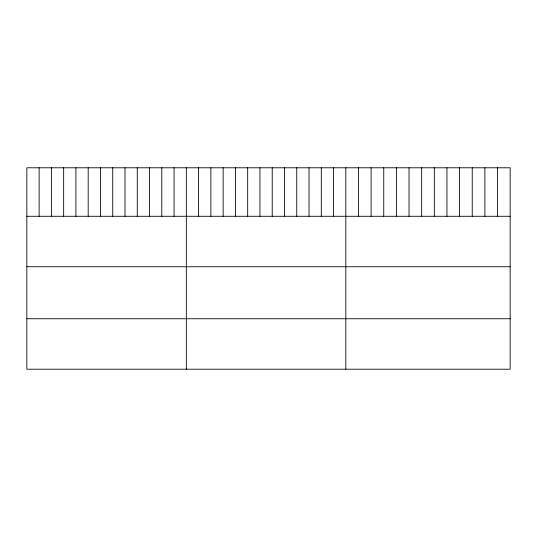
<?xml version="1.0" encoding="UTF-8"?>
<svg xmlns="http://www.w3.org/2000/svg" width="537" height="537" viewBox="0 0 537 537"><rect width="100%" height="100%" fill="white"/><g stroke="black" fill="none" stroke-linecap="round" stroke-linejoin="round"><path stroke-width="0.81" d="M510.15 216.283L510.15 369.214L26.85 369.214L26.85 167.786L510.15 167.786L510.15 216.283L26.85 216.283M26.85 266.748L510.15 266.748M26.85 318.743L510.15 318.743M497.51 167.786L497.51 216.283M484.871 167.786L484.871 216.283M472.231 167.786L472.231 216.283M459.591 167.786L459.591 216.283M446.952 167.786L446.952 216.283M434.312 167.786L434.312 216.283M421.666 167.786L421.666 216.283M409.026 167.786L409.026 216.283M396.387 167.786L396.387 216.283M383.747 167.786L383.747 216.283M371.107 167.786L371.107 216.283M358.468 167.786L358.468 216.283M345.828 167.786L345.828 369.214M333.558 167.786L333.558 216.283M321.294 167.786L321.294 216.283M309.023 167.786L309.023 216.283M296.753 167.786L296.753 216.283M284.489 167.786L284.489 216.283M272.219 167.786L272.219 216.283M259.948 167.786L259.948 216.283M247.678 167.786L247.678 216.283M235.414 167.786L235.414 216.283M223.144 167.786L223.144 216.283M210.873 167.786L210.873 216.283M198.609 167.786L198.609 216.283M186.339 167.786L186.339 369.214M174.069 167.786L174.069 216.283M161.805 167.786L161.805 216.283M149.534 167.786L149.534 216.283M137.264 167.786L137.264 216.283M125 167.786L125 216.283M112.73 167.786L112.73 216.283M100.459 167.786L100.459 216.283M88.189 167.786L88.189 216.283M75.925 167.786L75.925 216.283M63.655 167.786L63.655 216.283M51.384 167.786L51.384 216.283M39.12 167.786L39.12 216.283"/></g></svg>
